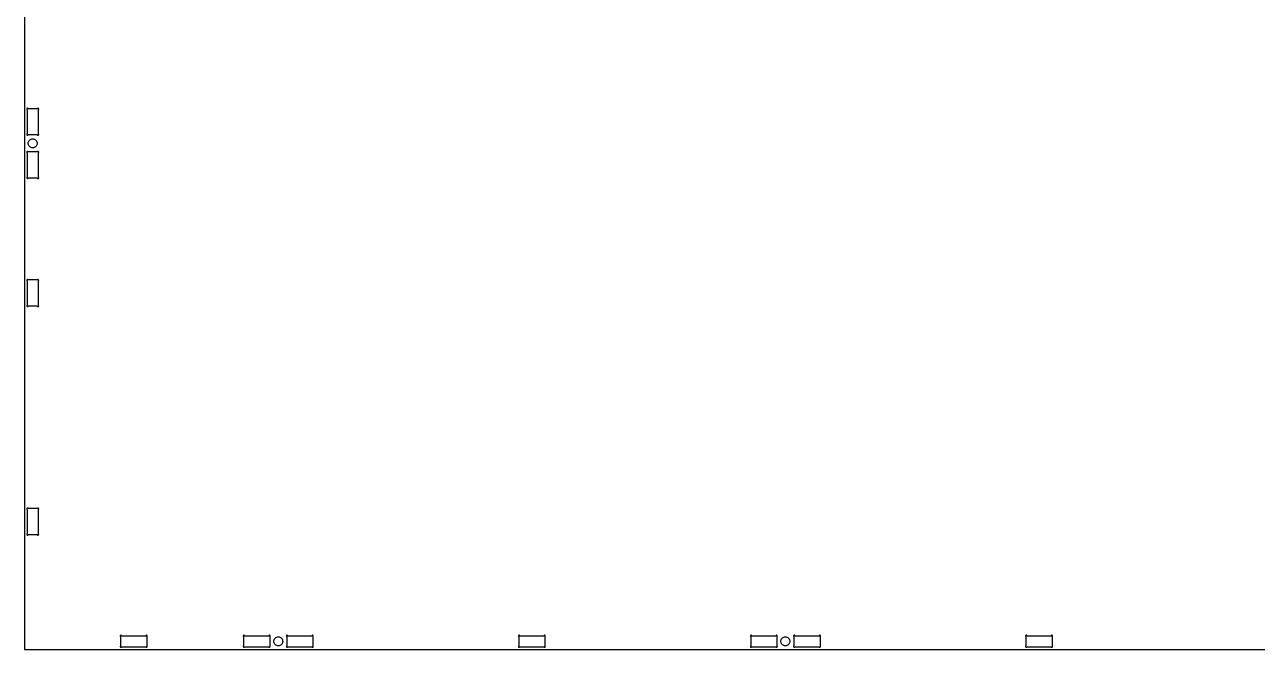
# Model space of a CAD drawing. Extents: x 0 to 1890, y 0 to 1229.
# Drawn here: x 950 to 1406.9, y 0 to 231.5 of the extents above; entities that cross this region are included whole.
import ezdxf

# ---------------------------------------------------------------- set-up
doc = ezdxf.new("R2010")
doc.units = 0
doc.layers.get('0').update_dxf_attribs({"linetype": 'CONTINUOUS'})

msp = doc.modelspace()

# ---------------------------------------------------------------- linework, layer by layer
at = {"color": 7}
for points in [[(949.999738, 374.999895), (949.999738, -0.000004), (1889.999473, -0.000004)], [(950.933082, 199.990182), (950.933082, 191.00971)], [(954.689979, 200.366594), (951.309505, 200.366594)], [(955.066376, 199.990182), (955.066376, 191.00971)], [(954.689979, 190.633295), (951.309505, 190.633295)], [(950.933082, 183.990186), (950.933082, 175.009715)], [(954.689979, 184.366598), (951.309505, 184.366598)], [(955.066376, 183.990186), (955.066376, 175.009715)], [(954.689979, 174.6333), (951.309505, 174.6333)], [(950.933082, 136.515187), (950.933082, 127.534715)], [(954.689979, 136.891599), (951.309505, 136.891599)], [(955.066376, 136.515187), (955.066376, 127.534715)], [(954.689979, 127.158303), (951.309505, 127.158303)], [(950.933082, 51.831886), (950.933082, 42.851414)], [(954.689979, 52.208298), (951.309505, 52.208298)], [(955.066376, 51.831886), (955.066376, 42.851414)], [(954.689979, 42.475002), (951.309505, 42.475002)], [(985.566396, 4.690237), (985.566396, 1.309763)], [(985.942819, 5.06666), (994.923277, 5.06666)], [(995.2997, 4.690237), (995.2997, 1.309763)], [(1031.133057, 4.690237), (1031.133057, 1.309763)], [(1031.50948, 5.06666), (1040.489938, 5.06666)], [(1040.866361, 4.690237), (1040.866361, 1.309763)], [(1047.133068, 4.690237), (1047.133068, 1.309763)], [(1047.509464, 5.06666), (1056.489949, 5.06666)], [(1056.866346, 4.690237), (1056.866346, 1.309763)], [(1133.133026, 4.690237), (1133.133026, 1.309763)], [(1133.509448, 5.06666), (1142.489907, 5.06666)], [(1142.866329, 4.690237), (1142.866329, 1.309763)], [(1219.133009, 4.690237), (1219.133009, 1.309763)], [(1219.509432, 5.06666), (1228.489891, 5.06666)], [(1228.866313, 4.690237), (1228.866313, 1.309763)], [(1235.132994, 4.690237), (1235.132994, 1.309763)], [(1235.509417, 5.06666), (1244.489875, 5.06666)], [(1244.866298, 4.690237), (1244.866298, 1.309763)], [(1321.132978, 4.690237), (1321.132978, 1.309763)], [(1321.5094, 5.06666), (1330.489859, 5.06666)], [(1330.866282, 4.690237), (1330.866282, 1.309763)], [(985.942819, 0.93334), (994.923277, 0.93334)], [(1031.50948, 0.93334), (1040.489938, 0.93334)], [(1047.509464, 0.93334), (1056.489949, 0.93334)], [(1133.509448, 0.93334), (1142.489907, 0.93334)], [(1219.509432, 0.93334), (1228.489891, 0.93334)], [(1235.509417, 0.93334), (1244.489875, 0.93334)], [(1321.5094, 0.93334), (1330.489859, 0.93334)]]:
    msp.add_lwpolyline(points, dxfattribs=at)
for points in [[(954.666379, 187.499947)], [(1045.666351, 3)], [(1233.666303, 3)]]:
    msp.add_lwpolyline(points, close=True, dxfattribs=at)
for points, knots in [([(951.309505, 200.366594), (951.284816, 200.398956), (951.235971, 200.462984), (951.119795, 200.508557), (950.997193, 200.503778), (950.888626, 200.446615), (950.810801, 200.34906), (950.800514, 200.269188), (950.795314, 200.228817)], [0, 0, 0, 0, 0.12015, 0.237709, 0.357859, 0.478009, 0.595568, 0.715718, 0.715718, 0.715718, 0.715718]), ([(950.795314, 200.228817), (950.798671, 200.196711), (950.805338, 200.132959), (950.855082, 200.046796), (950.906957, 200.009144), (950.933082, 199.990182)], [0, 0, 0, 0, 0.096156, 0.190937, 0.287093, 0.287093, 0.287093, 0.287093]), ([(955.066376, 199.990182), (955.096726, 200.012909), (955.156849, 200.05793), (955.203934, 200.163939), (955.207776, 200.277895), (955.165219, 200.384538), (955.08434, 200.465421), (954.977698, 200.507982), (954.863743, 200.504144), (954.757732, 200.457064), (954.712708, 200.396943), (954.689979, 200.366594)], [0, 0, 0, 0, 0.112163, 0.22219, 0.334353, 0.446515, 0.556543, 0.668705, 0.780868, 0.890895, 1.003058, 1.003058, 1.003058, 1.003058]), ([(950.933082, 191.00971), (950.906957, 190.990748), (950.855082, 190.953095), (950.805338, 190.866933), (950.798671, 190.80318), (950.795314, 190.771074)], [0, 0, 0, 0, 0.096156, 0.190937, 0.287093, 0.287093, 0.287093, 0.287093]), ([(950.795314, 190.771074), (950.800513, 190.730703), (950.8108, 190.650831), (950.888625, 190.553274), (950.997191, 190.496111), (951.119794, 190.491332), (951.235971, 190.536905), (951.284816, 190.600932), (951.309505, 190.633295)], [0, 0, 0, 0, 0.12015, 0.23771, 0.35786, 0.478011, 0.59557, 0.715721, 0.715721, 0.715721, 0.715721]), ([(954.666379, 187.499947), (954.646466, 187.694803), (954.606924, 188.081725), (954.30015, 188.59305), (953.85098, 188.973206), (953.294767, 189.174828), (952.704563, 189.174828), (952.14913, 188.973206), (951.696849, 188.59305), (951.401631, 188.081725), (951.298556, 187.499947), (951.401631, 186.918168), (951.696849, 186.406844), (952.14913, 186.026688), (952.704563, 185.825065), (953.294767, 185.825065), (953.85098, 186.026688), (954.30015, 186.406844), (954.606924, 186.918168), (954.646466, 187.305091), (954.666379, 187.499947)], [0, 0, 0, 0, 0.581601, 1.154878, 1.736479, 2.31808, 2.891357, 3.472958, 4.054559, 4.627836, 5.209437, 5.791038, 6.364316, 6.945917, 7.527517, 8.100795, 8.682396, 9.263997, 9.837274, 10.418875, 10.418875, 10.418875, 10.418875]), ([(954.689979, 190.633295), (954.712708, 190.602946), (954.757733, 190.542827), (954.863744, 190.495748), (954.977698, 190.491911), (955.084339, 190.534473), (955.165217, 190.615355), (955.207773, 190.721998), (955.203932, 190.835952), (955.156847, 190.941961), (955.096725, 190.986983), (955.066376, 191.00971)], [0, 0, 0, 0, 0.112162, 0.222189, 0.33435, 0.446512, 0.556539, 0.668701, 0.780862, 0.890889, 1.003051, 1.003051, 1.003051, 1.003051]), ([(951.309505, 184.366598), (951.284816, 184.398961), (951.235971, 184.462988), (951.119795, 184.508561), (950.997193, 184.503783), (950.888626, 184.44662), (950.810801, 184.349065), (950.800514, 184.269193), (950.795314, 184.228822)], [0, 0, 0, 0, 0.12015, 0.237709, 0.357859, 0.478009, 0.595568, 0.715718, 0.715718, 0.715718, 0.715718]), ([(950.795314, 184.228822), (950.798671, 184.196716), (950.805338, 184.132964), (950.855082, 184.046801), (950.906957, 184.009148), (950.933082, 183.990186)], [0, 0, 0, 0, 0.096156, 0.190937, 0.287093, 0.287093, 0.287093, 0.287093]), ([(955.066376, 183.990186), (955.096726, 184.012913), (955.156849, 184.057935), (955.203934, 184.163944), (955.207776, 184.277899), (955.165219, 184.384543), (955.08434, 184.465425), (954.977698, 184.507987), (954.863743, 184.504149), (954.757732, 184.457069), (954.712708, 184.396948), (954.689979, 184.366598)], [0, 0, 0, 0, 0.112163, 0.22219, 0.334353, 0.446515, 0.556543, 0.668705, 0.780868, 0.890895, 1.003058, 1.003058, 1.003058, 1.003058]), ([(950.933082, 175.009715), (950.906957, 174.990753), (950.855082, 174.9531), (950.805338, 174.866937), (950.798671, 174.803185), (950.795314, 174.771079)], [0, 0, 0, 0, 0.096156, 0.190937, 0.287093, 0.287093, 0.287093, 0.287093]), ([(950.795314, 174.771079), (950.800513, 174.730708), (950.8108, 174.650835), (950.888625, 174.553279), (950.997191, 174.496115), (951.119794, 174.491337), (951.235971, 174.53691), (951.284816, 174.600937), (951.309505, 174.6333)], [0, 0, 0, 0, 0.12015, 0.23771, 0.35786, 0.478011, 0.59557, 0.715721, 0.715721, 0.715721, 0.715721]), ([(954.689979, 174.6333), (954.712708, 174.602951), (954.757733, 174.542831), (954.863744, 174.495753), (954.977698, 174.491916), (955.084339, 174.534478), (955.165217, 174.61536), (955.207773, 174.722003), (955.203932, 174.835957), (955.156847, 174.941966), (955.096725, 174.986987), (955.066376, 175.009715)], [0, 0, 0, 0, 0.112162, 0.222189, 0.33435, 0.446512, 0.556539, 0.668701, 0.780862, 0.890889, 1.003051, 1.003051, 1.003051, 1.003051]), ([(951.309505, 136.891599), (951.28482, 136.923961), (951.235983, 136.987989), (951.11975, 137.03356), (950.997367, 137.028788), (950.887983, 136.971603), (950.813165, 136.874129), (950.78807, 136.76166), (950.806858, 136.658005), (950.854697, 136.571791), (950.906829, 136.534145), (950.933082, 136.515187)], [0, 0, 0, 0, 0.12015, 0.237709, 0.357859, 0.478009, 0.595568, 0.715718, 0.811875, 0.906655, 1.002811, 1.002811, 1.002811, 1.002811]), ([(955.066376, 136.515187), (955.096726, 136.537914), (955.156849, 136.582935), (955.203934, 136.688944), (955.207776, 136.8029), (955.165219, 136.909543), (955.08434, 136.990426), (954.977698, 137.032987), (954.863743, 137.029149), (954.757732, 136.982069), (954.712708, 136.921948), (954.689979, 136.891599)], [0, 0, 0, 0, 0.112163, 0.22219, 0.334353, 0.446515, 0.556543, 0.668705, 0.780868, 0.890895, 1.003058, 1.003058, 1.003058, 1.003058]), ([(950.933082, 127.534715), (950.906829, 127.515756), (950.854697, 127.478111), (950.806858, 127.391897), (950.78807, 127.288241), (950.813165, 127.175772), (950.887983, 127.078298), (950.997367, 127.021113), (951.11975, 127.016341), (951.235983, 127.061913), (951.28482, 127.12594), (951.309505, 127.158303)], [0, 0, 0, 0, 0.096156, 0.190937, 0.287093, 0.407243, 0.524802, 0.644952, 0.765102, 0.882661, 1.002811, 1.002811, 1.002811, 1.002811]), ([(954.689979, 127.158303), (954.712708, 127.127954), (954.757732, 127.067833), (954.863743, 127.020752), (954.977698, 127.016915), (955.08434, 127.059476), (955.165219, 127.140358), (955.207776, 127.247002), (955.203934, 127.360957), (955.156849, 127.466966), (955.096726, 127.511988), (955.066376, 127.534715)], [0, 0, 0, 0, 0.112163, 0.22219, 0.334353, 0.446515, 0.556543, 0.668705, 0.780868, 0.890895, 1.003058, 1.003058, 1.003058, 1.003058]), ([(951.309505, 52.208298), (951.28482, 52.24066), (951.235983, 52.304688), (951.11975, 52.350259), (950.997367, 52.345487), (950.887983, 52.288302), (950.813165, 52.190828), (950.78807, 52.078359), (950.806858, 51.974704), (950.854697, 51.88849), (950.906829, 51.850844), (950.933082, 51.831886)], [0, 0, 0, 0, 0.12015, 0.237709, 0.357859, 0.478009, 0.595568, 0.715718, 0.811875, 0.906655, 1.002811, 1.002811, 1.002811, 1.002811]), ([(955.066376, 51.831886), (955.096726, 51.854613), (955.156849, 51.899634), (955.203934, 52.005643), (955.207776, 52.119598), (955.165219, 52.226242), (955.08434, 52.307125), (954.977698, 52.349686), (954.863743, 52.345848), (954.757732, 52.298768), (954.712708, 52.238647), (954.689979, 52.208298)], [0, 0, 0, 0, 0.112163, 0.22219, 0.334353, 0.446515, 0.556543, 0.668705, 0.780868, 0.890895, 1.003058, 1.003058, 1.003058, 1.003058]), ([(950.933082, 42.851414), (950.906829, 42.832455), (950.854697, 42.79481), (950.806858, 42.708596), (950.78807, 42.60494), (950.813165, 42.492471), (950.887983, 42.394997), (950.997367, 42.337812), (951.11975, 42.33304), (951.235983, 42.378611), (951.28482, 42.442639), (951.309505, 42.475002)], [0, 0, 0, 0, 0.096156, 0.190937, 0.287093, 0.407243, 0.524802, 0.644952, 0.765102, 0.882661, 1.002811, 1.002811, 1.002811, 1.002811]), ([(954.689979, 42.475002), (954.712708, 42.444653), (954.757732, 42.384532), (954.863743, 42.337451), (954.977698, 42.333614), (955.08434, 42.376175), (955.165219, 42.457057), (955.207776, 42.563701), (955.203934, 42.677656), (955.156849, 42.783665), (955.096726, 42.828687), (955.066376, 42.851414)], [0, 0, 0, 0, 0.112163, 0.22219, 0.334353, 0.446515, 0.556543, 0.668705, 0.780868, 0.890895, 1.003058, 1.003058, 1.003058, 1.003058]), ([(985.942819, 5.06666), (985.920088, 5.097002), (985.875059, 5.15711), (985.769055, 5.204175), (985.655111, 5.208006), (985.548481, 5.165447), (985.467609, 5.084574), (985.42505, 4.977944), (985.42888, 4.864001), (985.475945, 4.757996), (985.536053, 4.712968), (985.566396, 4.690237)], [0, 0, 0, 0, 0.112151, 0.222168, 0.33432, 0.446471, 0.556488, 0.668639, 0.780791, 0.890808, 1.002959, 1.002959, 1.002959, 1.002959]), ([(995.2997, 4.690237), (995.330042, 4.712968), (995.390151, 4.757996), (995.437215, 4.864001), (995.441046, 4.977944), (995.398487, 5.084574), (995.317614, 5.165447), (995.210985, 5.208006), (995.097041, 5.204175), (994.991036, 5.15711), (994.946008, 5.097002), (994.923277, 5.06666)], [0, 0, 0, 0, 0.112151, 0.222168, 0.33432, 0.446471, 0.556488, 0.668639, 0.780791, 0.890808, 1.002959, 1.002959, 1.002959, 1.002959]), ([(1031.50948, 5.06666), (1031.486749, 5.097002), (1031.44172, 5.15711), (1031.335716, 5.204175), (1031.221772, 5.208006), (1031.115143, 5.165447), (1031.03427, 5.084574), (1030.991711, 4.977944), (1030.995541, 4.864001), (1031.042606, 4.757996), (1031.102714, 4.712968), (1031.133057, 4.690237)], [0, 0, 0, 0, 0.112151, 0.222168, 0.33432, 0.446471, 0.556488, 0.668639, 0.780791, 0.890808, 1.002959, 1.002959, 1.002959, 1.002959]), ([(1040.866361, 4.690237), (1040.896704, 4.712968), (1040.956812, 4.757996), (1041.003877, 4.864001), (1041.007707, 4.977944), (1040.965148, 5.084574), (1040.884275, 5.165447), (1040.777646, 5.208006), (1040.663702, 5.204175), (1040.557698, 5.15711), (1040.512669, 5.097002), (1040.489938, 5.06666)], [0, 0, 0, 0, 0.112151, 0.222168, 0.33432, 0.446471, 0.556488, 0.668639, 0.780791, 0.890808, 1.002959, 1.002959, 1.002959, 1.002959]), ([(1045.666351, 3), (1045.646438, 3.194856), (1045.606897, 3.581778), (1045.300122, 4.093103), (1044.850952, 4.473259), (1044.29474, 4.674881), (1043.704535, 4.674881), (1043.149102, 4.473259), (1042.696821, 4.093103), (1042.401604, 3.581778), (1042.298529, 3), (1042.401604, 2.418221), (1042.696821, 1.906897), (1043.149102, 1.526741), (1043.704535, 1.325118), (1044.29474, 1.325118), (1044.850952, 1.526741), (1045.300122, 1.906897), (1045.606897, 2.418221), (1045.646438, 2.805144), (1045.666351, 3)], [0, 0, 0, 0, 0.581601, 1.154878, 1.736479, 2.31808, 2.891357, 3.472958, 4.054559, 4.627836, 5.209437, 5.791038, 6.364316, 6.945917, 7.527517, 8.100795, 8.682396, 9.263997, 9.837274, 10.418875, 10.418875, 10.418875, 10.418875]), ([(1047.509464, 5.06666), (1047.486735, 5.097007), (1047.441708, 5.157123), (1047.335698, 5.204197), (1047.221746, 5.20803), (1047.115109, 5.165467), (1047.034233, 5.084586), (1046.991678, 4.977946), (1046.995519, 4.863994), (1047.0426, 4.757987), (1047.10272, 4.712965), (1047.133068, 4.690237)], [0, 0, 0, 0, 0.112159, 0.222184, 0.334343, 0.446503, 0.556527, 0.668686, 0.780846, 0.89087, 1.00303, 1.00303, 1.00303, 1.00303]), ([(1056.866346, 4.690237), (1056.896694, 4.712965), (1056.956814, 4.757987), (1057.003895, 4.863994), (1057.007736, 4.977946), (1056.965181, 5.084586), (1056.884305, 5.165467), (1056.777668, 5.20803), (1056.663716, 5.204197), (1056.557706, 5.157123), (1056.512679, 5.097007), (1056.489949, 5.06666)], [0, 0, 0, 0, 0.112159, 0.222184, 0.334343, 0.446503, 0.556527, 0.668686, 0.780846, 0.89087, 1.00303, 1.00303, 1.00303, 1.00303]), ([(1133.509448, 5.06666), (1133.486718, 5.097002), (1133.441689, 5.15711), (1133.335685, 5.204175), (1133.221741, 5.208006), (1133.115111, 5.165447), (1133.034239, 5.084574), (1132.99168, 4.977944), (1132.99551, 4.864001), (1133.042575, 4.757996), (1133.102683, 4.712968), (1133.133026, 4.690237)], [0, 0, 0, 0, 0.112151, 0.222168, 0.33432, 0.446471, 0.556488, 0.668639, 0.780791, 0.890808, 1.002959, 1.002959, 1.002959, 1.002959]), ([(1142.866329, 4.690237), (1142.896672, 4.712968), (1142.95678, 4.757996), (1143.003845, 4.864001), (1143.007675, 4.977944), (1142.965116, 5.084574), (1142.884244, 5.165447), (1142.777614, 5.208006), (1142.66367, 5.204175), (1142.557666, 5.15711), (1142.512637, 5.097002), (1142.489907, 5.06666)], [0, 0, 0, 0, 0.112151, 0.222168, 0.33432, 0.446471, 0.556488, 0.668639, 0.780791, 0.890808, 1.002959, 1.002959, 1.002959, 1.002959]), ([(1219.509432, 5.06666), (1219.486701, 5.097002), (1219.441673, 5.15711), (1219.335668, 5.204175), (1219.221725, 5.208006), (1219.115095, 5.165447), (1219.034222, 5.084574), (1218.991663, 4.977944), (1218.995494, 4.864001), (1219.042559, 4.757996), (1219.102667, 4.712968), (1219.133009, 4.690237)], [0, 0, 0, 0, 0.112151, 0.222168, 0.33432, 0.446471, 0.556488, 0.668639, 0.780791, 0.890808, 1.002959, 1.002959, 1.002959, 1.002959]), ([(1228.866313, 4.690237), (1228.896656, 4.712968), (1228.956764, 4.757996), (1229.003829, 4.864001), (1229.007659, 4.977944), (1228.9651, 5.084574), (1228.884228, 5.165447), (1228.777598, 5.208006), (1228.663654, 5.204175), (1228.55765, 5.15711), (1228.512621, 5.097002), (1228.489891, 5.06666)], [0, 0, 0, 0, 0.112151, 0.222168, 0.33432, 0.446471, 0.556488, 0.668639, 0.780791, 0.890808, 1.002959, 1.002959, 1.002959, 1.002959]), ([(1233.666303, 3), (1233.64639, 3.194856), (1233.606849, 3.581778), (1233.300074, 4.093103), (1232.850904, 4.473259), (1232.294692, 4.674881), (1231.704488, 4.674881), (1231.149054, 4.473259), (1230.696774, 4.093103), (1230.401556, 3.581778), (1230.298481, 3), (1230.401556, 2.418221), (1230.696774, 1.906897), (1231.149054, 1.526741), (1231.704488, 1.325118), (1232.294692, 1.325118), (1232.850904, 1.526741), (1233.300074, 1.906897), (1233.606849, 2.418221), (1233.64639, 2.805144), (1233.666303, 3)], [0, 0, 0, 0, 0.581601, 1.154878, 1.736479, 2.31808, 2.891357, 3.472958, 4.054559, 4.627836, 5.209437, 5.791038, 6.364316, 6.945917, 7.527517, 8.100795, 8.682396, 9.263997, 9.837274, 10.418875, 10.418875, 10.418875, 10.418875]), ([(1235.509417, 5.06666), (1235.486686, 5.097002), (1235.441657, 5.15711), (1235.335653, 5.204175), (1235.221709, 5.208006), (1235.11508, 5.165447), (1235.034207, 5.084574), (1234.991648, 4.977944), (1234.995478, 4.864001), (1235.042543, 4.757996), (1235.102651, 4.712968), (1235.132994, 4.690237)], [0, 0, 0, 0, 0.112151, 0.222168, 0.33432, 0.446471, 0.556488, 0.668639, 0.780791, 0.890808, 1.002959, 1.002959, 1.002959, 1.002959]), ([(1244.866298, 4.690237), (1244.896641, 4.712968), (1244.956749, 4.757996), (1245.003814, 4.864001), (1245.007644, 4.977944), (1244.965085, 5.084574), (1244.884212, 5.165447), (1244.777583, 5.208006), (1244.663639, 5.204175), (1244.557635, 5.15711), (1244.512606, 5.097002), (1244.489875, 5.06666)], [0, 0, 0, 0, 0.112151, 0.222168, 0.33432, 0.446471, 0.556488, 0.668639, 0.780791, 0.890808, 1.002959, 1.002959, 1.002959, 1.002959]), ([(1321.5094, 5.06666), (1321.48667, 5.097002), (1321.441641, 5.15711), (1321.335637, 5.204175), (1321.221693, 5.208006), (1321.115063, 5.165447), (1321.034191, 5.084574), (1320.991632, 4.977944), (1320.995462, 4.864001), (1321.042527, 4.757996), (1321.102635, 4.712968), (1321.132978, 4.690237)], [0, 0, 0, 0, 0.112151, 0.222168, 0.33432, 0.446471, 0.556488, 0.668639, 0.780791, 0.890808, 1.002959, 1.002959, 1.002959, 1.002959]), ([(1330.866282, 4.690237), (1330.896624, 4.712968), (1330.956732, 4.757996), (1331.003797, 4.864001), (1331.007627, 4.977944), (1330.965069, 5.084574), (1330.884196, 5.165447), (1330.777566, 5.208006), (1330.663623, 5.204175), (1330.557618, 5.15711), (1330.51259, 5.097002), (1330.489859, 5.06666)], [0, 0, 0, 0, 0.112151, 0.222168, 0.33432, 0.446471, 0.556488, 0.668639, 0.780791, 0.890808, 1.002959, 1.002959, 1.002959, 1.002959]), ([(985.566396, 1.309763), (985.534034, 1.285078), (985.470007, 1.236241), (985.424435, 1.12001), (985.429206, 0.997628), (985.486388, 0.888245), (985.583859, 0.813426), (985.696329, 0.788329), (985.799989, 0.80711), (985.88621, 0.85495), (985.923859, 0.907085), (985.942819, 0.93334)], [0, 0, 0, 0, 0.120149, 0.237707, 0.357855, 0.478004, 0.595562, 0.71571, 0.811873, 0.906659, 1.002822, 1.002822, 1.002822, 1.002822]), ([(994.923277, 0.93334), (994.942237, 0.907085), (994.979885, 0.85495), (995.066107, 0.80711), (995.169767, 0.788329), (995.282236, 0.813426), (995.379707, 0.888245), (995.43689, 0.997628), (995.441661, 1.12001), (995.396089, 1.236241), (995.332062, 1.285078), (995.2997, 1.309763)], [0, 0, 0, 0, 0.096163, 0.190949, 0.287112, 0.40726, 0.524818, 0.644967, 0.765115, 0.882673, 1.002822, 1.002822, 1.002822, 1.002822]), ([(1031.133057, 1.309763), (1031.100695, 1.285074), (1031.036668, 1.23623), (1030.991095, 1.120055), (1030.995872, 0.997454), (1031.053032, 0.888888), (1031.150584, 0.811062), (1031.230455, 0.800772), (1031.270826, 0.795571)], [0, 0, 0, 0, 0.120149, 0.237707, 0.357855, 0.478004, 0.595562, 0.71571, 0.71571, 0.71571, 0.71571]), ([(1031.270826, 0.795571), (1031.302934, 0.798927), (1031.366691, 0.805591), (1031.452861, 0.855335), (1031.490516, 0.907213), (1031.50948, 0.93334)], [0, 0, 0, 0, 0.096163, 0.190949, 0.287112, 0.287112, 0.287112, 0.287112]), ([(1040.489938, 0.93334), (1040.508902, 0.907213), (1040.546557, 0.855335), (1040.632727, 0.805591), (1040.696484, 0.798927), (1040.728592, 0.795571)], [0, 0, 0, 0, 0.096163, 0.190949, 0.287112, 0.287112, 0.287112, 0.287112]), ([(1040.728592, 0.795571), (1040.768963, 0.800772), (1040.848834, 0.811062), (1040.946386, 0.888888), (1041.003546, 0.997454), (1041.008323, 1.120055), (1040.96275, 1.23623), (1040.898723, 1.285074), (1040.866361, 1.309763)], [0, 0, 0, 0, 0.120149, 0.237707, 0.357855, 0.478004, 0.595562, 0.71571, 0.71571, 0.71571, 0.71571]), ([(1047.133068, 1.309763), (1047.100706, 1.285074), (1047.036679, 1.23623), (1046.991106, 1.120055), (1046.995883, 0.997454), (1047.053043, 0.888888), (1047.150595, 0.811062), (1047.230466, 0.800772), (1047.270837, 0.795571)], [0, 0, 0, 0, 0.120149, 0.237707, 0.357855, 0.478004, 0.595562, 0.71571, 0.71571, 0.71571, 0.71571]), ([(1047.270837, 0.795571), (1047.302942, 0.79893), (1047.366692, 0.805598), (1047.452852, 0.855341), (1047.490503, 0.907216), (1047.509464, 0.93334)], [0, 0, 0, 0, 0.096154, 0.190932, 0.287085, 0.287085, 0.287085, 0.287085]), ([(1056.489949, 0.93334), (1056.508911, 0.907216), (1056.546562, 0.855341), (1056.632722, 0.805598), (1056.696472, 0.79893), (1056.728577, 0.795571)], [0, 0, 0, 0, 0.096154, 0.190932, 0.287085, 0.287085, 0.287085, 0.287085]), ([(1056.728577, 0.795571), (1056.768948, 0.800772), (1056.848818, 0.811062), (1056.946371, 0.888888), (1057.003531, 0.997454), (1057.008308, 1.120055), (1056.962735, 1.23623), (1056.898708, 1.285074), (1056.866346, 1.309763)], [0, 0, 0, 0, 0.120149, 0.237707, 0.357855, 0.478004, 0.595562, 0.71571, 0.71571, 0.71571, 0.71571]), ([(1133.133026, 1.309763), (1133.100662, 1.285077), (1133.036633, 1.236238), (1132.991062, 1.120001), (1132.995838, 0.997615), (1133.053029, 0.888231), (1133.150509, 0.813416), (1133.262981, 0.788329), (1133.366635, 0.807118), (1133.452846, 0.854957), (1133.49049, 0.907087), (1133.509448, 0.93334)], [0, 0, 0, 0, 0.120153, 0.237715, 0.357868, 0.478021, 0.595583, 0.715736, 0.81189, 0.906668, 1.002822, 1.002822, 1.002822, 1.002822]), ([(1142.489907, 0.93334), (1142.508867, 0.907085), (1142.546515, 0.85495), (1142.632737, 0.80711), (1142.736397, 0.788329), (1142.848866, 0.813426), (1142.946337, 0.888245), (1143.00352, 0.997628), (1143.00829, 1.12001), (1142.962719, 1.236241), (1142.898692, 1.285078), (1142.866329, 1.309763)], [0, 0, 0, 0, 0.096163, 0.190949, 0.287112, 0.40726, 0.524818, 0.644967, 0.765115, 0.882673, 1.002822, 1.002822, 1.002822, 1.002822]), ([(1219.133009, 1.309763), (1219.100647, 1.285074), (1219.03662, 1.23623), (1218.991047, 1.120055), (1218.995824, 0.997454), (1219.052984, 0.888888), (1219.150537, 0.811062), (1219.230407, 0.800772), (1219.270778, 0.795571)], [0, 0, 0, 0, 0.120149, 0.237707, 0.357855, 0.478004, 0.595562, 0.71571, 0.71571, 0.71571, 0.71571]), ([(1219.270778, 0.795571), (1219.302886, 0.798927), (1219.366643, 0.805591), (1219.452813, 0.855335), (1219.490469, 0.907213), (1219.509432, 0.93334)], [0, 0, 0, 0, 0.096163, 0.190949, 0.287112, 0.287112, 0.287112, 0.287112]), ([(1228.489891, 0.93334), (1228.508852, 0.907216), (1228.546503, 0.855341), (1228.632663, 0.805598), (1228.696413, 0.79893), (1228.728518, 0.795571)], [0, 0, 0, 0, 0.096154, 0.190932, 0.287085, 0.287085, 0.287085, 0.287085]), ([(1228.728518, 0.795571), (1228.768891, 0.800769), (1228.848765, 0.811051), (1228.946327, 0.888874), (1229.003496, 0.997441), (1229.008278, 1.120047), (1228.962705, 1.236227), (1228.898677, 1.285073), (1228.866313, 1.309763)], [0, 0, 0, 0, 0.120153, 0.237715, 0.357868, 0.478021, 0.595583, 0.715736, 0.715736, 0.715736, 0.715736]), ([(1235.132994, 1.309763), (1235.100631, 1.285073), (1235.036602, 1.236227), (1234.991029, 1.120047), (1234.995811, 0.997441), (1235.05298, 0.888874), (1235.150542, 0.811051), (1235.230416, 0.800769), (1235.270789, 0.795571)], [0, 0, 0, 0, 0.120153, 0.237715, 0.357868, 0.478021, 0.595583, 0.715736, 0.715736, 0.715736, 0.715736]), ([(1235.270789, 0.795571), (1235.302894, 0.79893), (1235.366644, 0.805598), (1235.452804, 0.855341), (1235.490455, 0.907216), (1235.509417, 0.93334)], [0, 0, 0, 0, 0.096154, 0.190932, 0.287085, 0.287085, 0.287085, 0.287085]), ([(1244.489875, 0.93334), (1244.508839, 0.907213), (1244.546494, 0.855335), (1244.632664, 0.805591), (1244.696421, 0.798927), (1244.728529, 0.795571)], [0, 0, 0, 0, 0.096163, 0.190949, 0.287112, 0.287112, 0.287112, 0.287112]), ([(1244.728529, 0.795571), (1244.7689, 0.800772), (1244.848771, 0.811062), (1244.946323, 0.888888), (1245.003483, 0.997454), (1245.00826, 1.120055), (1244.962687, 1.23623), (1244.89866, 1.285074), (1244.866298, 1.309763)], [0, 0, 0, 0, 0.120149, 0.237707, 0.357855, 0.478004, 0.595562, 0.71571, 0.71571, 0.71571, 0.71571]), ([(1321.132978, 1.309763), (1321.100615, 1.285078), (1321.036588, 1.236241), (1320.991017, 1.12001), (1320.995788, 0.997628), (1321.05297, 0.888245), (1321.150441, 0.813426), (1321.26291, 0.788329), (1321.36657, 0.80711), (1321.452792, 0.85495), (1321.490441, 0.907085), (1321.5094, 0.93334)], [0, 0, 0, 0, 0.120149, 0.237707, 0.357855, 0.478004, 0.595562, 0.71571, 0.811873, 0.906659, 1.002822, 1.002822, 1.002822, 1.002822]), ([(1330.489859, 0.93334), (1330.508817, 0.907087), (1330.546461, 0.854957), (1330.632672, 0.807118), (1330.736326, 0.788329), (1330.848798, 0.813416), (1330.946278, 0.888231), (1331.003469, 0.997615), (1331.008245, 1.120001), (1330.962674, 1.236238), (1330.898645, 1.285077), (1330.866282, 1.309763)], [0, 0, 0, 0, 0.096154, 0.190932, 0.287085, 0.407239, 0.5248, 0.644954, 0.765107, 0.882669, 1.002822, 1.002822, 1.002822, 1.002822])]:
    msp.add_open_spline(points, degree=3, knots=knots, dxfattribs=at)

doc.saveas('drawing.dxf')
